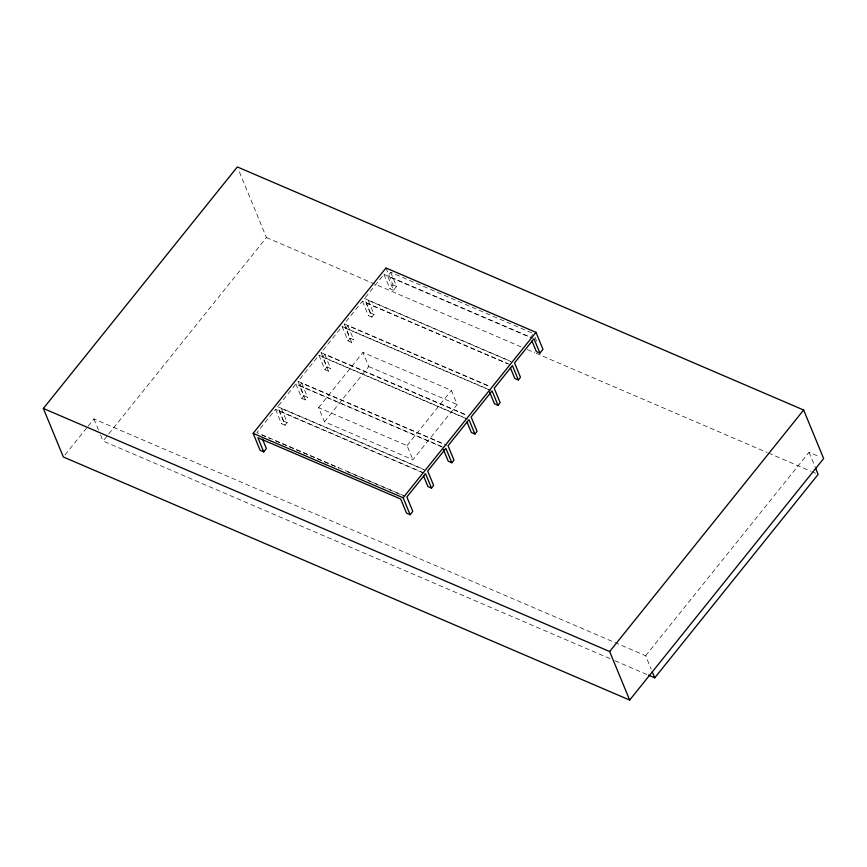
<?xml version="1.0" encoding="UTF-8"?>
<svg xmlns="http://www.w3.org/2000/svg" width="867" height="867" viewBox="0 0 867 867"><rect width="100%" height="100%" fill="white"/><g stroke="black" fill="none" stroke-linecap="round" stroke-linejoin="round"><path stroke-width="0.65" stroke-dasharray="4.33 3.25" d="M65.003 454.937L87.318 427.16M88.141 426.13L93.929 418.924L645.644 655.734L651.204 669.237M610.021 658.627L103.032 441.021L266.44 237.569L238.869 170.669M424.331 473.176L275.565 409.322L256.86 432.611L405.637 496.466M278.524 405.648L295.907 384.005L444.673 447.86M295.907 384.005L301.835 398.387L305.422 399.925L307.557 397.281L303.959 395.731L298.031 381.35L318.991 355.264L467.757 419.119M318.991 355.264L324.919 369.645L328.506 371.184L330.641 368.54L327.043 366.99L321.115 352.609L342.075 326.523L490.841 390.378M342.075 326.523L348.003 340.904L351.59 342.443L353.725 339.799L350.127 338.249L344.199 323.868L362.406 301.196L511.183 365.05M365.386 297.489L383.983 274.33L532.761 338.184M281.396 408.476L287.215 422.597L285.08 425.253L279.261 411.121L281.396 408.476L424.212 469.773M305.422 399.925L299.603 385.804L301.727 383.149L444.554 444.457M328.506 371.184L322.687 357.063L324.811 354.408L466.403 415.185M351.59 342.443L345.77 328.322L347.905 325.667L490.722 386.975M368.237 300.35L374.056 314.472L371.932 317.127L366.112 302.995L368.237 300.35L511.064 361.647M390.735 272.336L396.555 286.468L393.51 290.261L387.69 276.129L390.735 272.336L533.552 333.643M285.08 425.253L281.493 423.714L283.628 421.059L277.689 406.677L423.985 469.459M301.835 398.387L303.959 395.731M324.919 369.645L327.043 366.99M348.003 340.904L350.127 338.249M371.932 317.127L368.334 315.577L370.469 312.933L364.541 298.541L510.826 361.333M393.51 290.261L389.912 288.711L392.957 284.929L385.978 267.968M318.633 407.642L362.97 352.446L451.393 390.399L457.223 404.521L412.887 459.727L324.453 421.774L318.633 407.642L407.057 445.595L412.887 459.727M324.453 421.774L368.789 366.568L362.97 352.446M407.057 445.595L451.393 390.399M532.793 334.586L530.506 337.436L387.69 276.129M645.644 655.734L809.052 452.281L819.998 456.974M392.957 284.929L396.555 286.468M266.44 237.569L521.175 346.908M527.385 349.574L534.841 352.771M536.088 353.303L767.208 452.509M768.455 453.04L810.699 471.171M811.946 471.713L815.674 473.306M366.112 302.995L507.694 363.772M370.469 312.933L374.056 314.472M344.199 323.868L489.248 386.129M345.77 328.322L488.598 389.619M368.789 366.568L457.223 404.521M321.115 352.609L466.164 414.87M322.687 357.063L465.514 418.36M298.031 381.35L446.798 445.204M299.603 385.804L442.43 447.101M279.261 411.121L422.088 472.428M283.628 421.059L287.215 422.597M261.801 434.941L270.493 438.68M275.468 440.804L338.802 467.996M347.494 471.724L403.383 495.718M614.985 660.762L647.291 674.634M809.052 452.281L815.121 467.01M535.015 337.176L536.955 341.88M383.983 274.33L389.912 288.711M362.406 301.196L368.334 315.577M347.905 325.667L353.725 339.799M324.811 354.408L330.641 368.54M301.727 383.149L307.557 397.281M275.565 409.322L281.493 423.714M93.929 418.924L98.48 429.978M100.507 434.887L103.032 441.021"/><path stroke-width="1.3" d="M43.35 408.455L237.33 166.941L803.644 410.015L823.65 458.545L629.67 700.059L63.356 456.985L43.35 408.455L609.664 651.529L629.67 700.059M262.506 439.125L266.386 448.532L263.72 451.859L260.122 450.309L253.142 433.359L385.978 267.968L535.979 332.354L542.97 349.314L539.924 353.107L536.337 351.558L531.97 340.969M539.924 353.107L533.996 338.715L514.543 362.926L520.482 377.318L518.347 379.974L512.419 365.581L494.212 388.253L500.14 402.635L498.005 405.29L492.077 390.909L471.128 416.994L477.056 431.376L474.921 434.031L468.993 419.65L448.044 445.736L453.972 460.117L451.837 462.772L445.909 448.391L427.702 471.063L433.63 485.444L431.506 488.099L425.578 473.707L406.872 496.997L412.8 511.378L410.134 514.705L403.144 497.745L535.979 332.354M609.664 651.529L803.644 410.015M648.538 675.165L654.748 677.831L818.155 474.379L815.63 468.234M518.347 379.974L514.76 378.424L510.392 367.836M498.005 405.29L494.418 403.751L489.562 391.982M474.921 434.031L471.334 432.492L466.966 421.893M451.837 462.772L448.25 461.233L443.395 449.464M431.506 488.099L427.908 486.55L423.54 475.961M253.142 433.359L403.144 497.745M410.134 514.705L406.547 513.156L400.717 499.034L257.9 437.727L263.72 451.859M652.222 671.687L654.748 677.831"/></g></svg>
